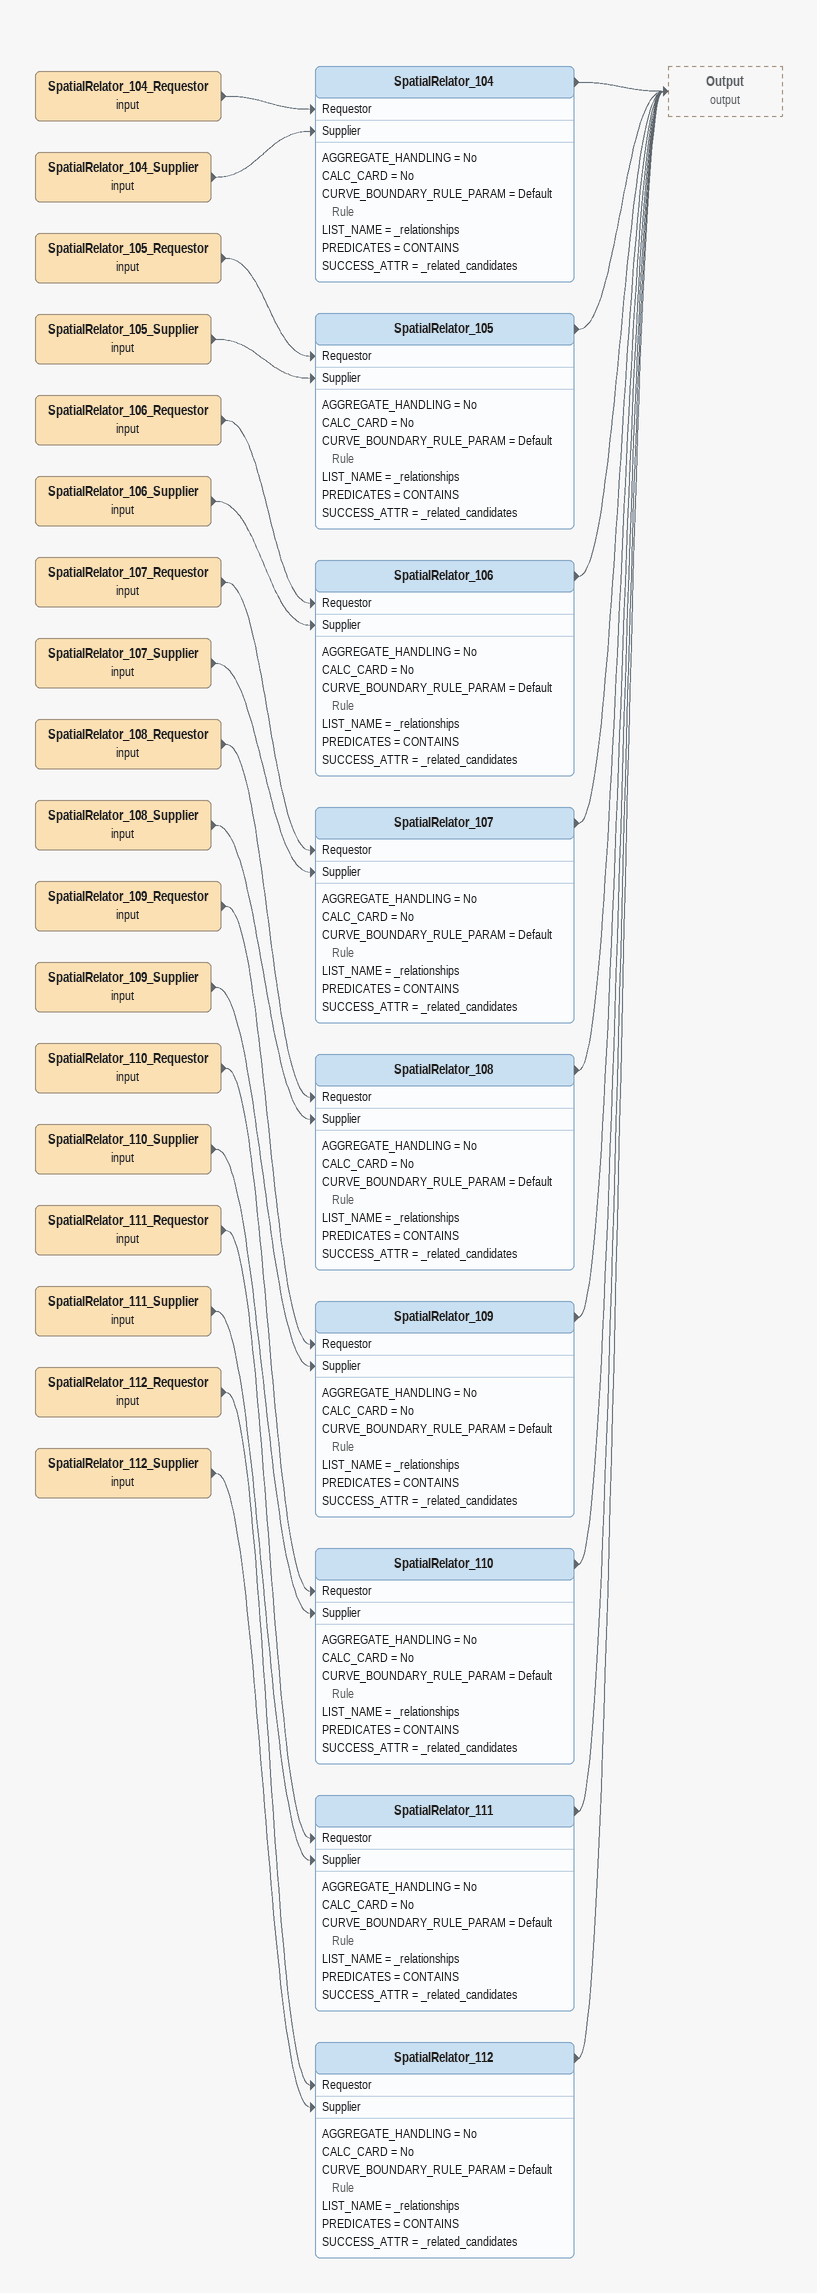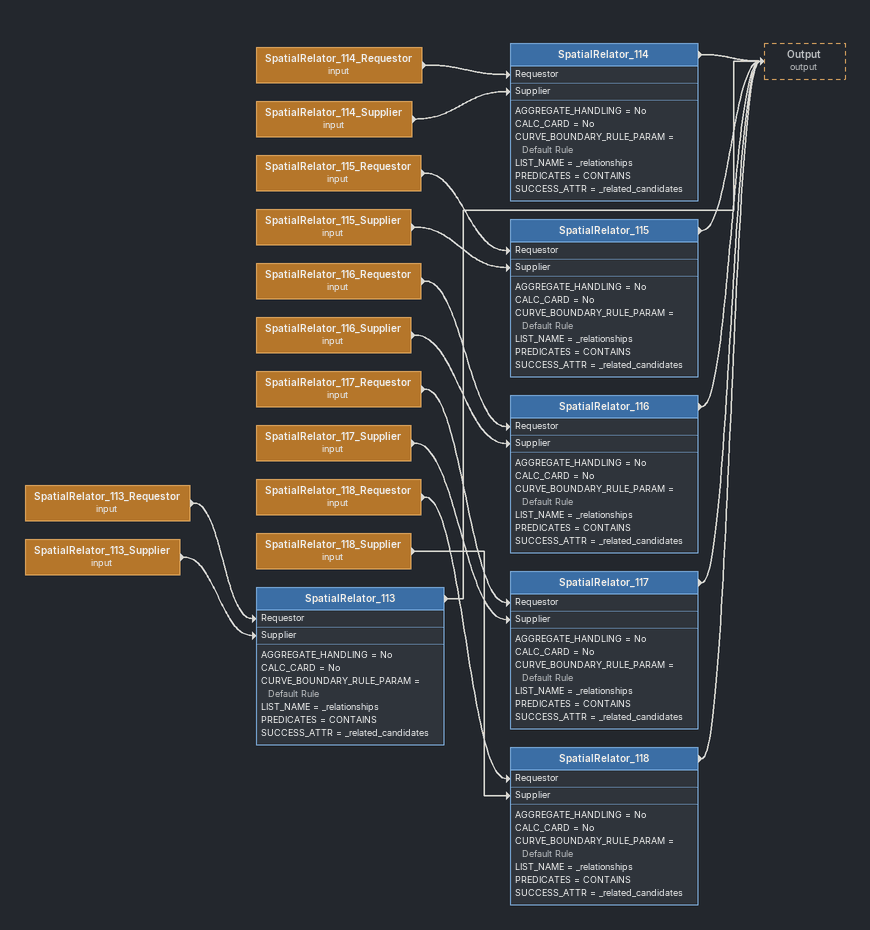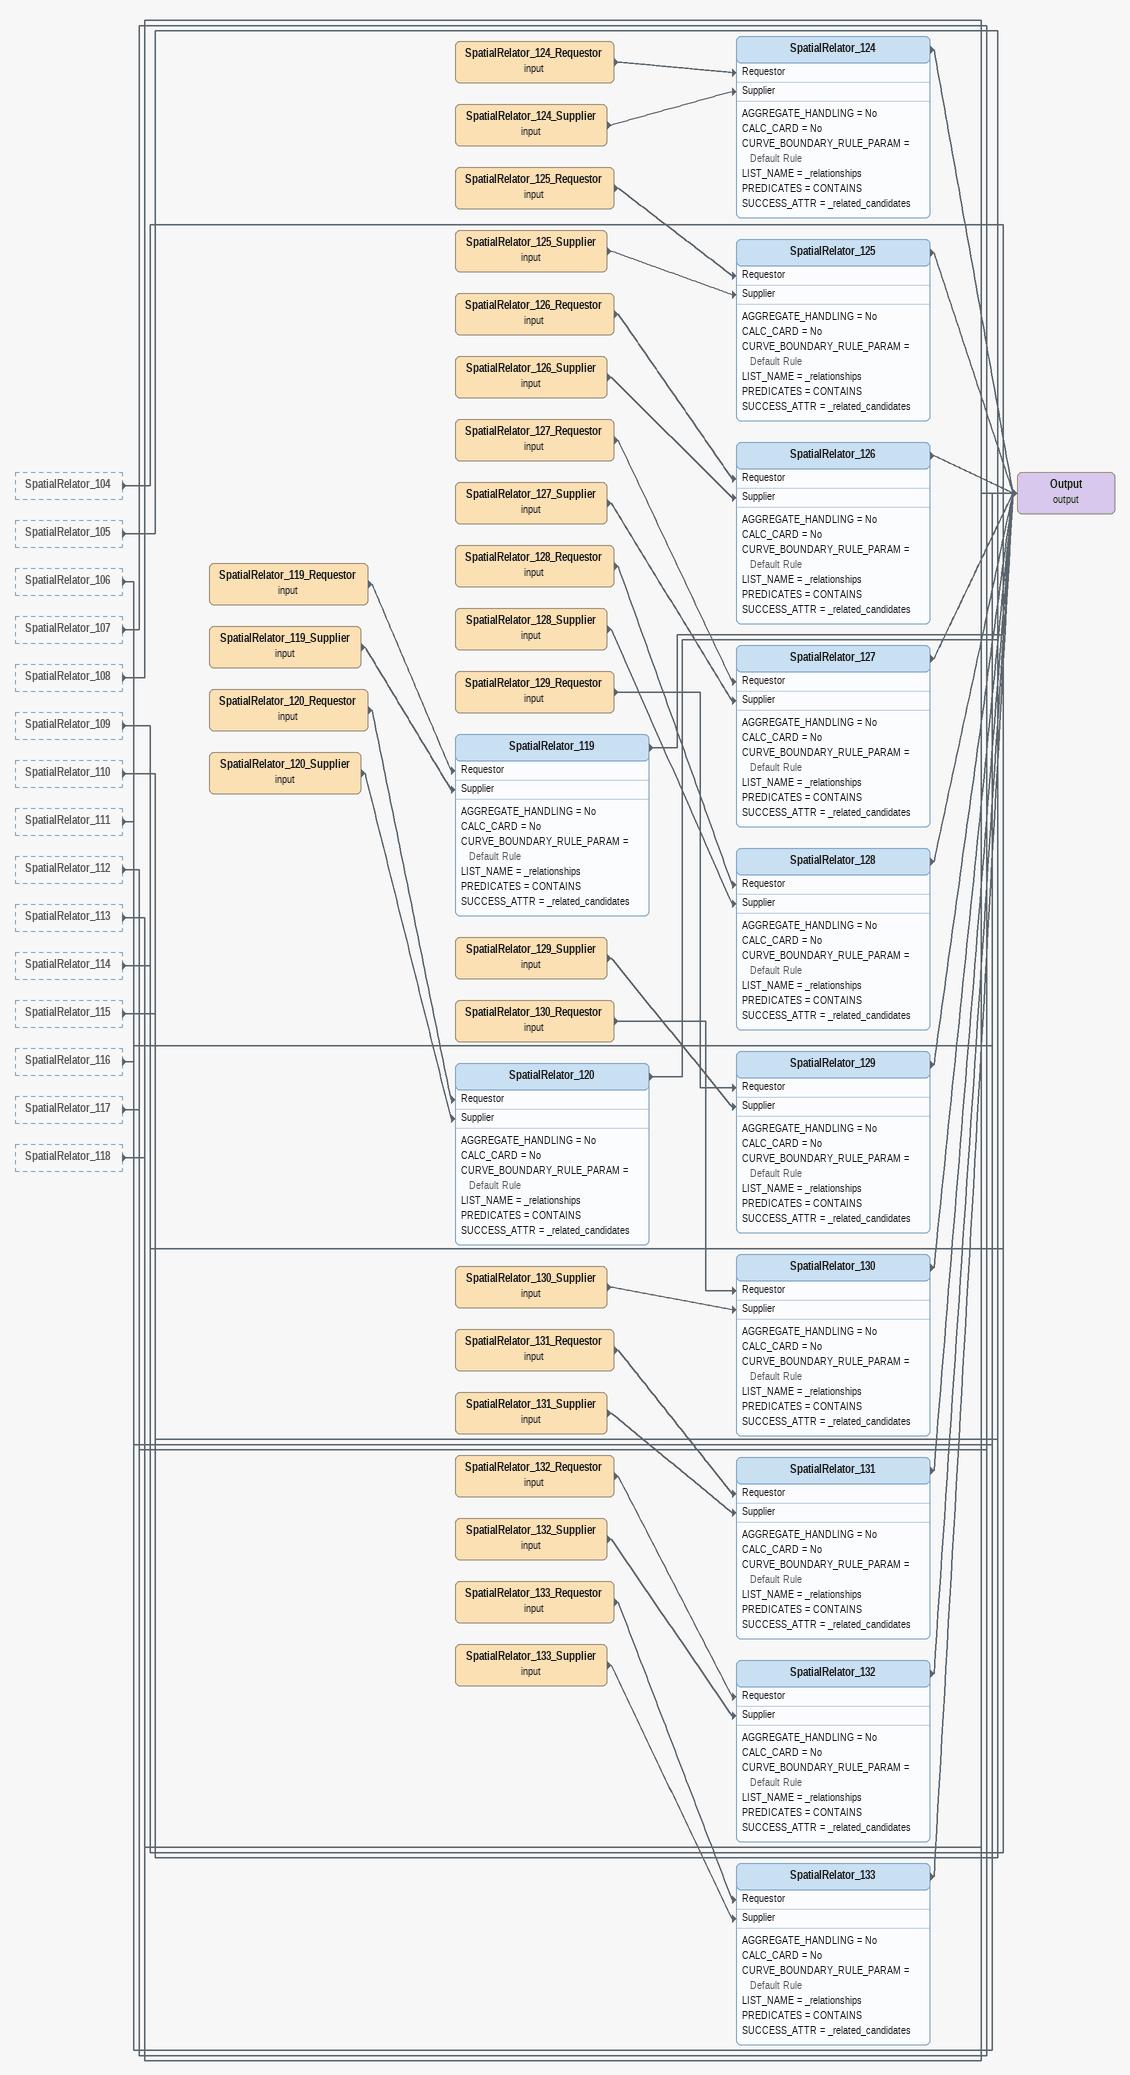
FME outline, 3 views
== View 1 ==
SpatialRelator_104_Requestor (input)
    -> SpatialRelator_104 [Requestor]
SpatialRelator_104_Supplier (input)
    -> SpatialRelator_104 [Supplier]
SpatialRelator_104
    AGGREGATE_HANDLING = No
    CALC_CARD = No
    CURVE_BOUNDARY_RULE_PARAM = Default Rule
    LIST_NAME = _relationships
    PREDICATES = CONTAINS
    SUCCESS_ATTR = _related_candidates
    -> Output (output)
SpatialRelator_105_Requestor (input)
    -> SpatialRelator_105 [Requestor]
SpatialRelator_105_Supplier (input)
    -> SpatialRelator_105 [Supplier]
SpatialRelator_105
    AGGREGATE_HANDLING = No
    CALC_CARD = No
    CURVE_BOUNDARY_RULE_PARAM = Default Rule
    LIST_NAME = _relationships
    PREDICATES = CONTAINS
    SUCCESS_ATTR = _related_candidates
    -> Output (output)
SpatialRelator_106_Requestor (input)
    -> SpatialRelator_106 [Requestor]
SpatialRelator_106_Supplier (input)
    -> SpatialRelator_106 [Supplier]
SpatialRelator_106
    AGGREGATE_HANDLING = No
    CALC_CARD = No
    CURVE_BOUNDARY_RULE_PARAM = Default Rule
    LIST_NAME = _relationships
    PREDICATES = CONTAINS
    SUCCESS_ATTR = _related_candidates
    -> Output (output)
SpatialRelator_107_Requestor (input)
    -> SpatialRelator_107 [Requestor]
SpatialRelator_107_Supplier (input)
    -> SpatialRelator_107 [Supplier]
SpatialRelator_107
    AGGREGATE_HANDLING = No
    CALC_CARD = No
    CURVE_BOUNDARY_RULE_PARAM = Default Rule
    LIST_NAME = _relationships
    PREDICATES = CONTAINS
    SUCCESS_ATTR = _related_candidates
    -> Output (output)
SpatialRelator_108_Requestor (input)
    -> SpatialRelator_108 [Requestor]
SpatialRelator_108_Supplier (input)
    -> SpatialRelator_108 [Supplier]
SpatialRelator_108
    AGGREGATE_HANDLING = No
    CALC_CARD = No
    CURVE_BOUNDARY_RULE_PARAM = Default Rule
    LIST_NAME = _relationships
    PREDICATES = CONTAINS
    SUCCESS_ATTR = _related_candidates
    -> Output (output)
SpatialRelator_109_Requestor (input)
    -> SpatialRelator_109 [Requestor]
SpatialRelator_109_Supplier (input)
    -> SpatialRelator_109 [Supplier]
SpatialRelator_109
    AGGREGATE_HANDLING = No
    CALC_CARD = No
    CURVE_BOUNDARY_RULE_PARAM = Default Rule
    LIST_NAME = _relationships
    PREDICATES = CONTAINS
    SUCCESS_ATTR = _related_candidates
    -> Output (output)
SpatialRelator_110_Requestor (input)
    -> SpatialRelator_110 [Requestor]
SpatialRelator_110_Supplier (input)
    -> SpatialRelator_110 [Supplier]
SpatialRelator_110
    AGGREGATE_HANDLING = No
    CALC_CARD = No
    CURVE_BOUNDARY_RULE_PARAM = Default Rule
    LIST_NAME = _relationships
    PREDICATES = CONTAINS
    SUCCESS_ATTR = _related_candidates
    -> Output (output)
SpatialRelator_111_Requestor (input)
    -> SpatialRelator_111 [Requestor]
SpatialRelator_111_Supplier (input)
    -> SpatialRelator_111 [Supplier]
SpatialRelator_111
    AGGREGATE_HANDLING = No
    CALC_CARD = No
    CURVE_BOUNDARY_RULE_PARAM = Default Rule
    LIST_NAME = _relationships
    PREDICATES = CONTAINS
    SUCCESS_ATTR = _related_candidates
    -> Output (output)
SpatialRelator_112_Requestor (input)
    -> SpatialRelator_112 [Requestor]
SpatialRelator_112_Supplier (input)
    -> SpatialRelator_112 [Supplier]
SpatialRelator_112
    AGGREGATE_HANDLING = No
    CALC_CARD = No
    CURVE_BOUNDARY_RULE_PARAM = Default Rule
    LIST_NAME = _relationships
    PREDICATES = CONTAINS
    SUCCESS_ATTR = _related_candidates
    -> Output (output)

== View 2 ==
SpatialRelator_113_Requestor (input)
    -> SpatialRelator_113 [Requestor]
SpatialRelator_113_Supplier (input)
    -> SpatialRelator_113 [Supplier]
SpatialRelator_113
    AGGREGATE_HANDLING = No
    CALC_CARD = No
    CURVE_BOUNDARY_RULE_PARAM = Default Rule
    LIST_NAME = _relationships
    PREDICATES = CONTAINS
    SUCCESS_ATTR = _related_candidates
    -> Output (output)
SpatialRelator_114_Requestor (input)
    -> SpatialRelator_114 [Requestor]
SpatialRelator_114_Supplier (input)
    -> SpatialRelator_114 [Supplier]
SpatialRelator_114
    AGGREGATE_HANDLING = No
    CALC_CARD = No
    CURVE_BOUNDARY_RULE_PARAM = Default Rule
    LIST_NAME = _relationships
    PREDICATES = CONTAINS
    SUCCESS_ATTR = _related_candidates
    -> Output (output)
SpatialRelator_115_Requestor (input)
    -> SpatialRelator_115 [Requestor]
SpatialRelator_115_Supplier (input)
    -> SpatialRelator_115 [Supplier]
SpatialRelator_115
    AGGREGATE_HANDLING = No
    CALC_CARD = No
    CURVE_BOUNDARY_RULE_PARAM = Default Rule
    LIST_NAME = _relationships
    PREDICATES = CONTAINS
    SUCCESS_ATTR = _related_candidates
    -> Output (output)
SpatialRelator_116_Requestor (input)
    -> SpatialRelator_116 [Requestor]
SpatialRelator_116_Supplier (input)
    -> SpatialRelator_116 [Supplier]
SpatialRelator_116
    AGGREGATE_HANDLING = No
    CALC_CARD = No
    CURVE_BOUNDARY_RULE_PARAM = Default Rule
    LIST_NAME = _relationships
    PREDICATES = CONTAINS
    SUCCESS_ATTR = _related_candidates
    -> Output (output)
SpatialRelator_117_Requestor (input)
    -> SpatialRelator_117 [Requestor]
SpatialRelator_117_Supplier (input)
    -> SpatialRelator_117 [Supplier]
SpatialRelator_117
    AGGREGATE_HANDLING = No
    CALC_CARD = No
    CURVE_BOUNDARY_RULE_PARAM = Default Rule
    LIST_NAME = _relationships
    PREDICATES = CONTAINS
    SUCCESS_ATTR = _related_candidates
    -> Output (output)
SpatialRelator_118_Requestor (input)
    -> SpatialRelator_118 [Requestor]
SpatialRelator_118_Supplier (input)
    -> SpatialRelator_118 [Supplier]
SpatialRelator_118
    AGGREGATE_HANDLING = No
    CALC_CARD = No
    CURVE_BOUNDARY_RULE_PARAM = Default Rule
    LIST_NAME = _relationships
    PREDICATES = CONTAINS
    SUCCESS_ATTR = _related_candidates
    -> Output (output)

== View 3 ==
SpatialRelator_104 [outside]
    -> Output (output)
SpatialRelator_105 [outside]
    -> Output (output)
SpatialRelator_106 [outside]
    -> Output (output)
SpatialRelator_107 [outside]
    -> Output (output)
SpatialRelator_108 [outside]
    -> Output (output)
SpatialRelator_109 [outside]
    -> Output (output)
SpatialRelator_110 [outside]
    -> Output (output)
SpatialRelator_111 [outside]
    -> Output (output)
SpatialRelator_112 [outside]
    -> Output (output)
SpatialRelator_113 [outside]
    -> Output (output)
SpatialRelator_114 [outside]
    -> Output (output)
SpatialRelator_115 [outside]
    -> Output (output)
SpatialRelator_116 [outside]
    -> Output (output)
SpatialRelator_117 [outside]
    -> Output (output)
SpatialRelator_118 [outside]
    -> Output (output)
SpatialRelator_119_Requestor (input)
    -> SpatialRelator_119 [Requestor]
SpatialRelator_119_Supplier (input)
    -> SpatialRelator_119 [Supplier]
SpatialRelator_119
    AGGREGATE_HANDLING = No
    CALC_CARD = No
    CURVE_BOUNDARY_RULE_PARAM = Default Rule
    LIST_NAME = _relationships
    PREDICATES = CONTAINS
    SUCCESS_ATTR = _related_candidates
    -> Output (output)
SpatialRelator_120_Requestor (input)
    -> SpatialRelator_120 [Requestor]
SpatialRelator_120_Supplier (input)
    -> SpatialRelator_120 [Supplier]
SpatialRelator_120
    AGGREGATE_HANDLING = No
    CALC_CARD = No
    CURVE_BOUNDARY_RULE_PARAM = Default Rule
    LIST_NAME = _relationships
    PREDICATES = CONTAINS
    SUCCESS_ATTR = _related_candidates
    -> Output (output)
SpatialRelator_124_Requestor (input)
    -> SpatialRelator_124 [Requestor]
SpatialRelator_124_Supplier (input)
    -> SpatialRelator_124 [Supplier]
SpatialRelator_124
    AGGREGATE_HANDLING = No
    CALC_CARD = No
    CURVE_BOUNDARY_RULE_PARAM = Default Rule
    LIST_NAME = _relationships
    PREDICATES = CONTAINS
    SUCCESS_ATTR = _related_candidates
    -> Output (output)
SpatialRelator_125_Requestor (input)
    -> SpatialRelator_125 [Requestor]
SpatialRelator_125_Supplier (input)
    -> SpatialRelator_125 [Supplier]
SpatialRelator_125
    AGGREGATE_HANDLING = No
    CALC_CARD = No
    CURVE_BOUNDARY_RULE_PARAM = Default Rule
    LIST_NAME = _relationships
    PREDICATES = CONTAINS
    SUCCESS_ATTR = _related_candidates
    -> Output (output)
SpatialRelator_126_Requestor (input)
    -> SpatialRelator_126 [Requestor]
SpatialRelator_126_Supplier (input)
    -> SpatialRelator_126 [Supplier]
SpatialRelator_126
    AGGREGATE_HANDLING = No
    CALC_CARD = No
    CURVE_BOUNDARY_RULE_PARAM = Default Rule
    LIST_NAME = _relationships
    PREDICATES = CONTAINS
    SUCCESS_ATTR = _related_candidates
    -> Output (output)
SpatialRelator_127_Requestor (input)
    -> SpatialRelator_127 [Requestor]
SpatialRelator_127_Supplier (input)
    -> SpatialRelator_127 [Supplier]
SpatialRelator_127
    AGGREGATE_HANDLING = No
    CALC_CARD = No
    CURVE_BOUNDARY_RULE_PARAM = Default Rule
    LIST_NAME = _relationships
    PREDICATES = CONTAINS
    SUCCESS_ATTR = _related_candidates
    -> Output (output)
SpatialRelator_128_Requestor (input)
    -> SpatialRelator_128 [Requestor]
SpatialRelator_128_Supplier (input)
    -> SpatialRelator_128 [Supplier]
SpatialRelator_128
    AGGREGATE_HANDLING = No
    CALC_CARD = No
    CURVE_BOUNDARY_RULE_PARAM = Default Rule
    LIST_NAME = _relationships
    PREDICATES = CONTAINS
    SUCCESS_ATTR = _related_candidates
    -> Output (output)
SpatialRelator_129_Requestor (input)
    -> SpatialRelator_129 [Requestor]
SpatialRelator_129_Supplier (input)
    -> SpatialRelator_129 [Supplier]
SpatialRelator_129
    AGGREGATE_HANDLING = No
    CALC_CARD = No
    CURVE_BOUNDARY_RULE_PARAM = Default Rule
    LIST_NAME = _relationships
    PREDICATES = CONTAINS
    SUCCESS_ATTR = _related_candidates
    -> Output (output)
SpatialRelator_130_Requestor (input)
    -> SpatialRelator_130 [Requestor]
SpatialRelator_130_Supplier (input)
    -> SpatialRelator_130 [Supplier]
SpatialRelator_130
    AGGREGATE_HANDLING = No
    CALC_CARD = No
    CURVE_BOUNDARY_RULE_PARAM = Default Rule
    LIST_NAME = _relationships
    PREDICATES = CONTAINS
    SUCCESS_ATTR = _related_candidates
    -> Output (output)
SpatialRelator_131_Requestor (input)
    -> SpatialRelator_131 [Requestor]
SpatialRelator_131_Supplier (input)
    -> SpatialRelator_131 [Supplier]
SpatialRelator_131
    AGGREGATE_HANDLING = No
    CALC_CARD = No
    CURVE_BOUNDARY_RULE_PARAM = Default Rule
    LIST_NAME = _relationships
    PREDICATES = CONTAINS
    SUCCESS_ATTR = _related_candidates
    -> Output (output)
SpatialRelator_132_Requestor (input)
    -> SpatialRelator_132 [Requestor]
SpatialRelator_132_Supplier (input)
    -> SpatialRelator_132 [Supplier]
SpatialRelator_132
    AGGREGATE_HANDLING = No
    CALC_CARD = No
    CURVE_BOUNDARY_RULE_PARAM = Default Rule
    LIST_NAME = _relationships
    PREDICATES = CONTAINS
    SUCCESS_ATTR = _related_candidates
    -> Output (output)
SpatialRelator_133_Requestor (input)
    -> SpatialRelator_133 [Requestor]
SpatialRelator_133_Supplier (input)
    -> SpatialRelator_133 [Supplier]
SpatialRelator_133
    AGGREGATE_HANDLING = No
    CALC_CARD = No
    CURVE_BOUNDARY_RULE_PARAM = Default Rule
    LIST_NAME = _relationships
    PREDICATES = CONTAINS
    SUCCESS_ATTR = _related_candidates
    -> Output (output)
Output (output)
